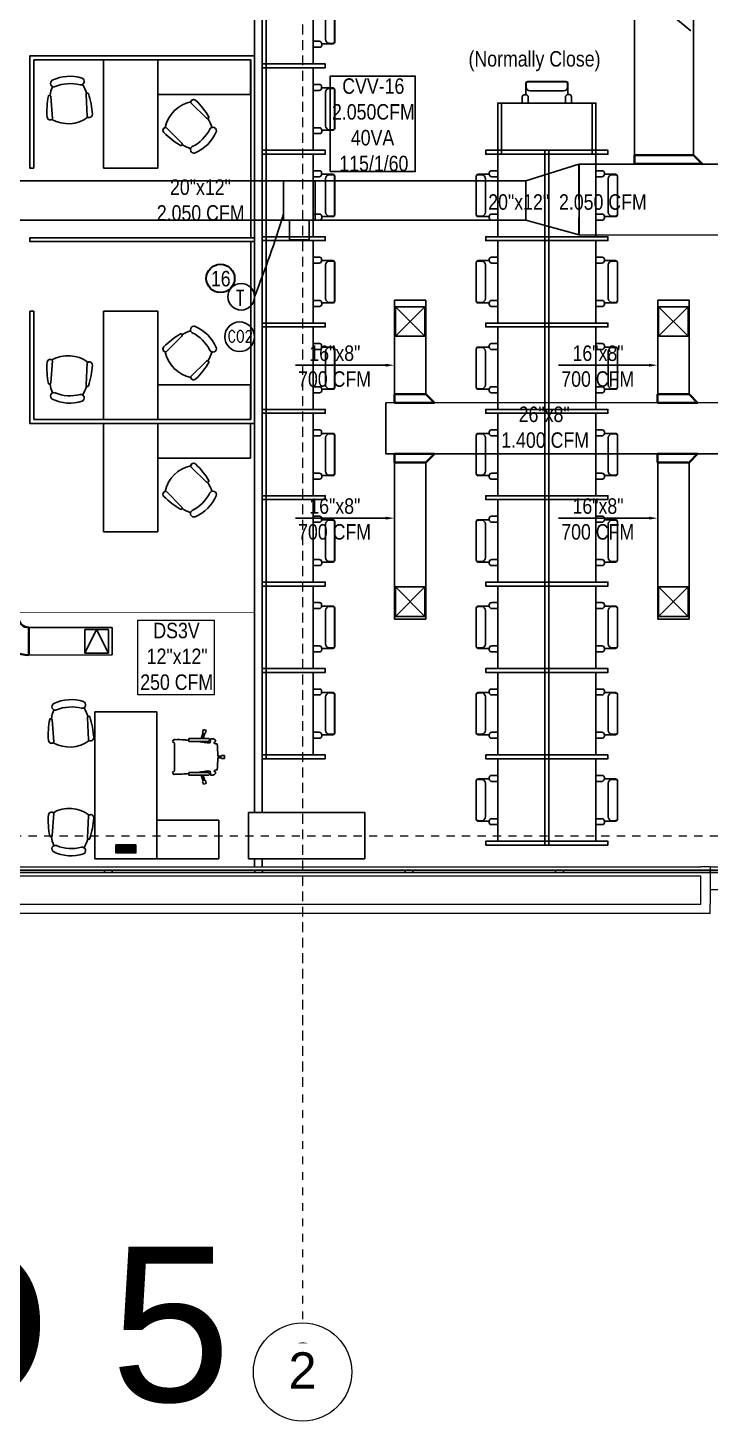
# Model space of a CAD drawing. Header units: inches. Extents: x -3 to 209, y -384 to 20.
# Drawn here: x 134.95 to 143.77, y -209.43 to -191.43 of the extents above; entities that cross this region are included whole.
import ezdxf
from ezdxf import colors
from ezdxf.entities.mleader import LeaderData, LeaderLine
from ezdxf.math import Vec2, Vec3

# ---------------------------------------------------------------- set-up
doc = ezdxf.new("R2010")
doc.units = ezdxf.units.IN
doc.header["$MEASUREMENT"] = 0
for name, pattern in [('Grid Line', [0.022225, 0.0127, -0.003175, 0.003175, -0.003175]), ('Grid Line 1_2_', [0.022225, 0.0127, -0.003175, 0.003175, -0.003175]), ('Hidden', [7.1438, 4.7625, -2.3813]), ('HIDDEN2', [0.1875, 0.125, -0.0625])]:
    doc.linetypes.add(name, pattern=pattern)
for name, color, linetype, lineweight in [('A-GLAZ-CURT', 253, 'Continuous', 9), ('A-GLAZ-CWMG', 253, 'Continuous', 9), ('HVAC -Textos Suministro', 7, 'Continuous', 9), ('HVAC Suministro', 5, 'Continuous', 40), ('S-COLS', 6, 'Continuous', 13), ('S-GRID', 253, 'Continuous', 9), ('S-GRID-IDEN', 253, 'Continuous', 9), ('TUBO HVAC', 1, 'Continuous', 30)]:
    doc.layers.add(name, color=color, linetype=linetype, lineweight=lineweight)
for name, color, linetype in [('A-WALL', 253, 'Continuous'), ('Arquitectura', 251, 'Continuous'), ('BASE PLAN$0$NBS-DARK', 253, 'Continuous'), ('BASE PLAN$0$NBS-HEAVY', 253, 'Continuous'), ('HVAC TEXTO CVV', 2, 'Continuous'), ('HVAC-Accesorios', 1, 'Continuous'), ('HVAC-Equipos', 3, 'Continuous'), ('HVAC-Rejillas', 2, 'HIDDEN2'), ('HVAC-Suministro', 170, 'Continuous'), ('NFF-FURN', 253, 'Continuous'), ('NFF-LIGHT', 253, 'Continuous')]:
    doc.layers.add(name, color=color, linetype=linetype)
doc.styles.add('Arial', font='arial.ttf', dxfattribs={"height": 0.225})
doc.styles.add('Arial Narrow', font='ARIALN.TTF', dxfattribs={"height": 0.00295})
doc.styles.add('Arial_1', font='arial.ttf', dxfattribs={"height": 0.553237})
doc.styles.add('ROMANS', font='romans.shx', dxfattribs={"width": 0.8})
doc.styles.get("Standard").update_dxf_attribs({"font": 'arial.ttf'})

# ---------------------------------------------------------------- blocks, each defined once
blk = doc.blocks.new('ds')
at = {"linetype": 'ByBlock', "lineweight": -2}
for p, q in [((-0.0127, -0.0127), (0.0127, 0.0127)), ((-0.0127, 0.0127), (0.0127, -0.0127)), ((-0.0127, -0.0127), (-0.0127, 0.0127)), ((-0.0127, 0.0127), (0.0127, 0.0127)), ((0.0127, 0.0127), (0.0127, -0.0127)), ((0.0127, -0.0127), (-0.0127, -0.0127))]:
    blk.add_line(p, q, dxfattribs=at)
blk = doc.blocks.new('DS3')
at = {"linetype": 'ByBlock', "lineweight": -2, "ltscale": 25}
for p, q in [((-0.0127, 0.0127), (0, -0.0127)), ((-0.0127, -0.0127), (-0.0127, 0.0127)), ((-0.0127, 0.0127), (0.0127, 0.0127)), ((0, -0.0127), (0.0127, 0.0127)), ((0.0127, 0.0127), (0.0127, -0.0127)), ((0.0127, -0.0127), (-0.0127, -0.0127))]:
    blk.add_line(p, q, dxfattribs=at)
blk = doc.blocks.new('Termostato 1')
at = {"linetype": 'ByBlock', "lineweight": -2}
blk.add_circle((725.333, -473.718), 0.172, dxfattribs=at)
at = {"linetype": 'ByBlock', "lineweight": -2, "insert": (725.414, -473.651, -2.384), "char_height": 0.2, "width": 2.87595, "attachment_point": 1, "rotation": 270, "style": 'ROMANS'}
blk.add_mtext('T', dxfattribs=at)
blk = doc.blocks.new('CO2')
at = {"linetype": 'ByBlock', "lineweight": -2}
blk.add_circle((-74869.314, 50750.37), 0.191, dxfattribs=at)
at = {"linetype": 'ByBlock', "lineweight": -2, "insert": (-74869.469, 50750.451, -2.384), "char_height": 0.15, "width": 2.87595, "attachment_point": 1, "rotation": 0, "style": 'ROMANS'}
blk.add_mtext('CO2', dxfattribs=at)
blk = doc.blocks.new('*U101')
blk.add_lwpolyline([(-0.208, -0.0566), (-0.208, 0), (0, 0), (0.0566, -0.0566), (-0.208, -0.0566)])
blk = doc.blocks.new('nci')
at = {"layer": 'NFF-FURN', "linetype": 'ByBlock', "lineweight": -2}
for p, q in [((717, -265), (635, -265)), ((635, -342), (712, -342)), ((744, -310), (744, -292)), ((744, -310), (886, -310)), ((889, -316), (844, -316)), ((911, -831), (911, -335)), ((915, -824), (915, -342)), ((793, -799), (793, -367)), ((711, -824), (635, -824)), ((743, -874), (743, -856)), ((743, -856), (886, -856)), ((889, -850), (844, -850)), ((635, -901), (716, -901))]:
    blk.add_line(p, q, dxfattribs=at)
for points in [[(-25, -50), (25, -50), (25, 0), (-25, 0)], [(25, -1116), (-25, -1116), (-25, -50), (25, -50)], [(25, -50), (25, -1116), (635, -1116), (635, -50)], [(-25, -1116), (25, -1116), (25, -1166), (-25, -1166)]]:
    blk.add_lwpolyline(points, close=True, dxfattribs=at)
for points in [[(25, 0), (789, 0), (789, -50), (25, -50), (25, 0)], [(25, -1116), (789, -1116), (789, -1166), (25, -1166), (25, -1116)]]:
    blk.add_lwpolyline(points, dxfattribs=at)
for centre, radius, start, end in [((712, -310), 32.3, 270, 0), ((717, -292), 26.9, 0, 90), ((844, -367), 50.8, 90, 180), ((886, -335), 25.4, 0, 90), ((889, -342), 25.4, 0, 90), ((711, -856), 32.3, 0, 90), ((716, -874), 26.9, 270, 0), ((844, -799), 50.8, 180, 270), ((886, -831), 25.4, 270, 0), ((889, -824), 25.4, 270, 0)]:
    blk.add_arc(centre, radius, start, end, dxfattribs=at)
blk = doc.blocks.new('om 2')
at = {"layer": 'NFF-FURN', "linetype": 'ByBlock', "lineweight": -2, "extrusion": (0, 0, -1)}
for points in [[(1900, -1400), (1900, 0)], [(1200, -450), (1200, 0)], [(1200, 0), (1200, -1400)], [(2562, -265), (2562, -265)], [(2525, -346), (2525, -346)], [(2203, -325), (2203, -325)], [(2177, -238), (2177, -238)], [(2613, -468), (2613, -468)], [(2559, -761), (2581, -476)], [(2112, -733), (2126, -448)], [(2095, -436), (2095, -436)], [(0, -450), (1200, -450)], [(707, -525), (707, -525)], [(2044, -705), (2044, -705)], [(773, -557), (773, -557)], [(773, -557), (568, -756)], [(2630, -741), (2630, -741)], [(2559, -761), (2559, -761)], [(2112, -733), (2112, -733)], [(1089, -875), (1089, -875)], [(1089, -875), (889, -1079)], [(538, -740), (538, -740)], [(526, -895), (526, -895)], [(1120, -942), (1120, -942)], [(444, -932), (444, -932)], [(904, -1109), (904, -1109)], [(754, -1123), (754, -1123)], [(717, -1204), (717, -1204)], [(1200, -1400), (1900, -1400)]]:
    blk.add_lwpolyline(points, dxfattribs=at)
for points in [[(2558, -345, -0.084773), (2591, -462)], [(2562, -265), (2568, -269), (2574, -275, -0.415301), (2570, -338), (2564, -342), (2558, -345)], [(2562, -265), (2568, -269), (2574, -275, -0.415301), (2570, -338, -0.275335), (2525, -346)], [(2177, -238, -0.190618), (2562, -265)], [(2177, -238, -0.190618), (2562, -265)], [(2203, -325, -0.163773), (2525, -346)], [(2203, -325, -0.260185), (2161, -310, -0.41472), (2165, -246), (2171, -242), (2177, -238)], [(2170, -318), (2165, -314), (2161, -310, -0.41472), (2165, -246), (2171, -242), (2177, -238)], [(2120, -434, -0.064311), (2170, -318)], [(2613, -468, -0.062864), (2630, -741)], [(2613, -468, -0.062864), (2630, -741)], [(2591, -462, -0.335448), (2612, -466), (2613, -468)], [(2581, -476), (2582, -470), (2587, -465, -0.415881), (2612, -466), (2613, -468)], [(2095, -436), (2097, -434, -0.415432), (2122, -436), (2125, -442), (2126, -448)], [(2095, -436), (2097, -434, -0.379395), (2120, -434)], [(2044, -705, -0.062793), (2095, -436)], [(2044, -705, -0.062793), (2095, -436)], [(773, -557), (774, -553, 0.414852), (735, -514, 0.197378), (707, -525)], [(773, -545, 0.360765), (735, -514, 0.197378), (707, -525)], [(707, -525, 0.062793), (538, -740)], [(707, -525, 0.062793), (538, -740)], [(2112, -733), (2109, -737, -0.414852), (2054, -733, -0.197378), (2044, -705)], [(2103, -741, -0.360765), (2054, -733, -0.197378), (2044, -705)], [(1102, -876, 0.300719), (773, -545)], [(2630, -741, -0.198888), (2616, -768, -0.347278), (2568, -771)], [(2630, -741, -0.198158), (2616, -768, -0.414966), (2562, -765), (2559, -761)], [(2568, -771, -0.300719), (2103, -741)], [(1120, -942, 0.198158), (1132, -914, 0.414966), (1093, -875), (1089, -875)], [(1120, -942, 0.198888), (1132, -914, 0.347278), (1102, -876)], [(526, -895, 0.163773), (754, -1123)], [(538, -740), (538, -743, 0.415432), (556, -761), (562, -759), (568, -756)], [(538, -740), (538, -743, 0.379395), (553, -760)], [(553, -760, 0.064311), (499, -875)], [(526, -895, 0.260185), (487, -873, 0.41472), (442, -918), (442, -925), (444, -932)], [(499, -875), (493, -874), (487, -873, 0.41472), (442, -918), (442, -925), (444, -932)], [(904, -1109, 0.062864), (1120, -942)], [(904, -1109, 0.062864), (1120, -942)], [(889, -1079), (885, -1085), (884, -1092, 0.415881), (901, -1109), (904, -1109)], [(444, -932, 0.190618), (717, -1204)], [(444, -932, 0.190618), (717, -1204)], [(884, -1096, 0.335448), (901, -1109), (904, -1109)], [(775, -1148, 0.084773), (884, -1096)], [(717, -1204), (724, -1206), (732, -1207, 0.415301), (777, -1162, 0.275335), (754, -1123)], [(717, -1204), (724, -1206), (732, -1207, 0.415301), (777, -1162), (777, -1155), (775, -1148)]]:
    blk.add_lwpolyline(points, format="xyb", dxfattribs=at)
at = {"layer": 'NFF-LIGHT', "linetype": 'ByBlock', "lineweight": -2}
for p, q in [((1, 0), (-2800, 0)), ((-2800, 0), (1, 0)), ((-2800, -1400), (-2800, 0)), ((1, 0), (1, -2300)), ((-2800, -1400), (-2850, -1400)), ((1, -2300), (-2850, -2300))]:
    blk.add_line(p, q, dxfattribs=at)
blk.add_lwpolyline([(-2850, -1400), (-2850, 50), (51, 50), (51, -2350), (-2850, -2350), (-2850, -2300)], dxfattribs=at)
at = {"layer": 'NFF-LIGHT', "linetype": 'ByBlock', "lineweight": -2, "extrusion": (0, 0, -1)}
for points in [[(1900, 0), (1200, 0)], [(1200, 0), (0, 0)], [(0, 0), (0, -450)]]:
    blk.add_lwpolyline(points, dxfattribs=at)
blk = doc.blocks.new('Grid - Grid Head - Circle-V29-COMUNICACIONES PISO 4 AVA')
at = {"layer": 'S-GRID-IDEN', "linetype": 'ByBlock', "lineweight": -2}
blk.add_circle((0, 0), 0.00635, dxfattribs=at)
blk = doc.blocks.new('tlws')
at = {"layer": 'NFF-FURN', "linetype": 'ByBlock', "lineweight": -2}
for p, q in [((-318, -610), (-318, -691)), ((-291, -718), (-273, -718)), ((-273, -718), (-273, -861)), ((-241, -686), (-241, -610)), ((241, -610), (241, -687)), ((273, -719), (291, -719)), ((273, -719), (273, -861)), ((318, -692), (318, -610)), ((-267, -864), (-267, -819)), ((-248, -886), (248, -886)), ((-241, -890), (241, -890)), ((-216, -768), (216, -768)), ((267, -864), (267, -819))]:
    blk.add_line(p, q, dxfattribs=at)
for points in [[(-585, 50), (-585, 0), (-635, 0), (-635, 50)], [(-585, 0), (-585, 50), (585, 50), (585, 0)], [(585, 0), (-585, 0), (-585, -610), (585, -610)], [(585, 50), (585, 0), (635, 0), (635, 50)]]:
    blk.add_lwpolyline(points, close=True, dxfattribs=at)
for points in [[(-585, 0), (-585, -610), (-635, -610), (-635, 0), (-585, 0)], [(635, 0), (635, -610), (585, -610), (585, 0), (635, 0)]]:
    blk.add_lwpolyline(points, dxfattribs=at)
for centre, radius, start, end in [((-291, -691), 26.9, 180, 270), ((-273, -686), 32.3, 270, 0), ((273, -687), 32.3, 180, 270), ((291, -692), 26.9, 270, 0), ((-248, -861), 25.4, 180, 270), ((-216, -819), 50.8, 90, 180), ((-241, -864), 25.4, 180, 270), ((216, -819), 50.8, 0, 90), ((241, -864), 25.4, 270, 0), ((248, -861), 25.4, 270, 0)]:
    blk.add_arc(centre, radius, start, end, dxfattribs=at)
blk = doc.blocks.new('08-Prisma_Desk with credenza support_160cm credenza unit - PM77-530586-ELECTRICAL FLOOR PLAN LEVEL 100')
at = {"layer": 'NFF-FURN', "linetype": 'ByBlock', "lineweight": -2}
for p, q in [((-0.852, 0.398), (-0.852, -0.398)), ((1.048, 0.4), (-0.85, 0.4)), ((1.05, 0.4), (1.048, 0.4)), ((1.05, 0.4), (1.05, -1.2)), ((0.866, 0.125), (0.866, -0.125)), ((0.967, 0.13), (0.871, 0.13)), ((0.879, -0.116), (0.879, 0.117)), ((0.88, 0.117), (0.958, 0.117)), ((0.881, 0.101), (0.881, 0.1)), ((0.881, 0.1), (0.958, 0.1)), ((0.881, 0.1), (0.888, 0.1)), ((0.881, -0.1), (0.881, 0.1)), ((0.957, 0.102), (0.882, 0.102)), ((0.888, -0.1), (0.888, 0.1)), ((0.89, 0.117), (0.948, 0.117)), ((0.89, 0.1), (0.898, 0.1)), ((0.89, -0.1), (0.89, 0.1)), ((0.898, 0.1), (0.898, -0.1)), ((0.9, 0.1), (0.908, 0.1)), ((0.9, -0.1), (0.9, 0.1)), ((0.908, -0.1), (0.908, 0.1)), ((0.91, 0.1), (0.918, 0.1)), ((0.91, -0.1), (0.91, 0.1)), ((0.918, -0.1), (0.918, 0.1)), ((0.92, 0.1), (0.928, 0.1)), ((0.92, -0.1), (0.92, 0.1)), ((0.928, -0.1), (0.928, 0.1)), ((0.93, 0.1), (0.938, 0.1)), ((0.93, -0.1), (0.93, 0.1)), ((0.938, -0.1), (0.938, 0.1)), ((0.94, 0.1), (0.948, 0.1)), ((0.94, -0.1), (0.94, 0.1)), ((0.948, -0.1), (0.948, 0.1)), ((0.95, 0.1), (0.958, 0.1)), ((0.95, -0.1), (0.95, 0.1)), ((0.958, 0.1), (0.958, 0.101)), ((0.958, 0.1), (0.958, -0.1)), ((0.959, 0.117), (0.959, -0.116)), ((0.972, -0.125), (0.972, 0.125)), ((0.871, -0.13), (0.967, -0.13)), ((0.958, -0.117), (0.88, -0.117)), ((0.958, -0.1), (0.881, -0.1)), ((0.881, -0.1), (0.881, -0.101)), ((0.888, -0.1), (0.881, -0.1)), ((0.882, -0.102), (0.957, -0.102)), ((0.898, -0.1), (0.89, -0.1)), ((0.948, -0.116), (0.89, -0.116)), ((0.908, -0.1), (0.9, -0.1)), ((0.918, -0.1), (0.91, -0.1)), ((0.928, -0.1), (0.92, -0.1)), ((0.938, -0.1), (0.93, -0.1)), ((0.948, -0.1), (0.94, -0.1)), ((0.958, -0.1), (0.95, -0.1)), ((0.958, -0.101), (0.958, -0.1)), ((-0.85, -0.4), (1.048, -0.4)), ((0.55, -0.4), (0.55, -1.2)), ((0.55, -1.2), (1.05, -1.2))]:
    blk.add_line(p, q, dxfattribs=at)
for centre, radius, start, end in [((-0.85, 0.398), 0.002, 90, 180), ((0.871, 0.125), 0.005, 90, 180), ((0.88, 0.117), 0.001, 90, 180), ((0.882, 0.101), 0.00097, 90, 180), ((0.939, 0.099), 0.0537, 162.5466, 176.8939), ((0.89, 0.115), 0.002, 90, 162.5466), ((0.948, 0.115), 0.002, 17.4534, 90), ((0.899, 0.099), 0.0537, 3.2156, 17.4534), ((0.957, 0.101), 0.000963, 0, 90), ((0.958, 0.117), 0.001, 0, 90), ((0.967, 0.125), 0.005, 0, 90), ((0.871, -0.125), 0.005, 180, 270), ((0.88, -0.116), 0.001, 180, 270), ((0.882, -0.101), 0.00097, 180, 270), ((0.939, -0.099), 0.0537, 183.1061, 197.4534), ((0.89, -0.115), 0.002, 197.4534, 270), ((0.948, -0.115), 0.002, 270, 342.5466), ((0.899, -0.099), 0.0537, 342.5466, 356.7844), ((0.957, -0.101), 0.000963, 270, 0), ((0.958, -0.116), 0.001, 270, 0), ((0.967, -0.125), 0.005, 270, 0), ((-0.85, -0.398), 0.002, 180, 270)]:
    blk.add_arc(centre, radius, start, end, dxfattribs=at)
blk = doc.blocks.new('Knoll_Studio_Maran_Gigi_Swivel_Chair - SILLA OPERATIVA-512289-ELECTRICAL FLOOR PLAN LEVEL 100')
at = {"layer": 'NFF-FURN', "linetype": 'ByBlock', "lineweight": -2}
for p, q in [((0.019, 0.365), (-0.019, 0.365)), ((-0.019, 0.365), (-0.019, 0.327)), ((0.019, 0.327), (0.019, 0.365)), ((-0.235, 0.215), (-0.235, 0.186)), ((-0.229, 0.184), (-0.229, 0.164)), ((-0.229, 0.181), (-0.229, 0.184)), ((-0.211, 0.164), (-0.211, 0.184)), ((-0.211, 0.184), (-0.211, 0.179)), ((-0.179, 0.231), (-0.185, 0.229)), ((-0.168, 0.272), (-0.17, 0.263)), ((-0.17, 0.263), (-0.168, 0.254)), ((-0.019, 0.327), (-0.011, 0.327)), ((-0.011, 0.327), (-0.012, 0.279)), ((0.011, 0.279), (0.011, 0.327)), ((0.011, 0.327), (0.019, 0.327)), ((0.169, 0.263), (0.168, 0.272)), ((0.168, 0.254), (0.169, 0.263)), ((0.185, 0.229), (0.178, 0.231)), ((0.211, 0.184), (0.211, 0.164)), ((0.211, 0.179), (0.211, 0.184)), ((0.229, 0.164), (0.229, 0.184)), ((0.229, 0.184), (0.229, 0.182)), ((0.235, 0.186), (0.235, 0.215)), ((-0.342, 0.131), (-0.353, 0.095)), ((-0.353, 0.095), (-0.317, 0.083)), ((-0.305, 0.119), (-0.342, 0.131)), ((-0.317, 0.083), (-0.314, 0.091)), ((-0.314, 0.091), (-0.238, 0.065)), ((-0.307, 0.111), (-0.305, 0.119)), ((-0.238, 0.09), (-0.307, 0.111)), ((-0.238, 0.163), (-0.238, -0.096)), ((-0.238, 0.065), (-0.238, 0.09)), ((-0.201, -0.096), (-0.201, 0.163)), ((-0.192, 0.076), (-0.201, 0.078)), ((-0.201, 0.078), (-0.201, 0.052)), ((-0.201, 0.052), (-0.196, 0.051)), ((-0.201, 0.02), (-0.201, -0.096)), ((0.201, 0.078), (0.192, 0.076)), ((0.196, 0.051), (0.201, 0.052)), ((0.201, 0.163), (0.201, -0.096)), ((0.201, 0.052), (0.201, 0.078)), ((0.201, -0.096), (0.201, 0.019)), ((0.238, -0.096), (0.238, 0.163)), ((0.307, 0.111), (0.238, 0.09)), ((0.238, 0.065), (0.314, 0.091)), ((0.238, 0.09), (0.238, 0.065)), ((0.342, 0.131), (0.305, 0.119)), ((0.305, 0.119), (0.307, 0.111)), ((0.314, 0.091), (0.317, 0.083)), ((0.317, 0.083), (0.353, 0.095)), ((0.353, 0.095), (0.342, 0.131)), ((-0.223, -0.275), (-0.23, -0.285)), ((-0.23, -0.285), (-0.2, -0.307)), ((-0.2, -0.307), (-0.179, -0.278)), ((0.179, -0.278), (0.2, -0.307)), ((0.2, -0.307), (0.23, -0.285)), ((0.23, -0.285), (0.223, -0.275))]:
    blk.add_line(p, q, dxfattribs=at)
for centre, radius, start, end in [((-0.176, 0.204), 0.0596, 125.8266, 169.9132), ((-0.217, 0.202), 0.0235, 221.6147, 240.9369), ((-0.22, 0.147), 0.0379, 76.9383, 103.0617), ((-0.22, 0.147), 0.0379, 76.9383, 103.0617), ((-0.214, 0.223), 0.0297, 12.0879, 83.942), ((-0.216, 0.206), 0.0275, 279.1465, 322.3952), ((-0.256, 0.149), 0.0736, 354.9618, 33.3944), ((-0.305, 0.304), 0.146, 329.9686, 340.0887), ((0, -1.631), 1.91, 90.3494, 95.037), ((0, -1.631), 1.91, 84.963, 89.6566), ((0.305, 0.304), 0.146, 199.9113, 210.0314), ((0.255, 0.149), 0.0736, 146.6056, 185.0382), ((0.214, 0.223), 0.0297, 96.058, 167.9121), ((0.216, 0.206), 0.0275, 217.6048, 261.0266), ((0.176, 0.204), 0.0596, 10.0868, 54.1734), ((0.22, 0.147), 0.0379, 76.9383, 103.0617), ((0.22, 0.147), 0.0379, 76.9383, 103.0617), ((0.217, 0.202), 0.0235, 299.2917, 318.3853), ((-0.219, -0.012), 0.176, 92.9937, 95.9693), ((-0.219, -0.012), 0.176, 83.9667, 87.4173), ((-11.023, 1.732), 10.957, 351.0091, 351.2256), ((-11.023, 1.732), 10.957, 351.1711, 351.303), ((-11.023, 1.732), 10.957, 351.2256, 351.6577), ((11.023, 1.732), 10.957, 188.3423, 188.7562), ((11.023, 1.732), 10.957, 188.697, 188.8289), ((11.023, 1.732), 10.957, 188.7562, 188.9937), ((0.219, -0.012), 0.176, 92.5827, 96.0333), ((0.219, -0.012), 0.176, 84.0307, 87.0063), ((-0.219, 0.079), 0.176, 263.9667, 271.3506), ((0.477, -0.226), 0.702, 176.2429, 183.9824), ((3.303, -0.465), 3.537, 174.02, 175.3707), ((-0.219, 0.079), 0.176, 271.3506, 275.9693), ((-0.219, 0.079), 0.176, 271.3395, 275.9693), ((0.219, 0.079), 0.176, 264.0307, 269.7778), ((0.219, 0.079), 0.176, 264.0307, 268.6337), ((-3.303, -0.465), 3.537, 5.061, 5.98), ((0.219, 0.079), 0.176, 269.7778, 276.0333), ((-0.478, -0.226), 0.702, 356.0176, 5.9332), ((0, 14.905), 15.185, 269.3238, 270.6762)]:
    blk.add_arc(centre, radius, start, end, dxfattribs=at)
blk = doc.blocks.new('zw$65C2')
at = {"layer": 'NFF-FURN', "linetype": 'ByBlock', "lineweight": -2, "extrusion": (0, 0, -1)}
for points in [[(556, 197, -0.300719), (526, -269)], [(527, 258, -0.198888), (553, 245, -0.347278), (556, 197)], [(527, 258, -0.198158), (553, 245, -0.414966), (550, 190), (546, 187)], [(254, 241, -0.062864), (527, 258)], [(254, 241, -0.062864), (527, 258)], [(262, 209), (255, 211), (250, 215, -0.415881), (251, 240), (254, 241)], [(247, 219, -0.335448), (251, 240), (254, 241)], [(130, 186, -0.084773), (247, 219)], [(50, 190), (54, 196), (60, 202, -0.415301), (123, 198, -0.275335), (131, 153)], [(50, 190), (54, 196), (60, 202, -0.415301), (123, 198), (127, 192), (130, 186)], [(24, -195, -0.190618), (50, 190)], [(24, -195, -0.190618), (50, 190)], [(110, -169, -0.163773), (131, 153)], [(110, -169, -0.260185), (95, -211, -0.41472), (31, -207), (27, -201), (24, -195)], [(526, -269, -0.360765), (518, -318, -0.197378), (490, -327)], [(519, -260), (522, -263, -0.414852), (518, -318, -0.197378), (490, -327)], [(490, -327, -0.062793), (221, -277)], [(490, -327, -0.062793), (221, -277)], [(221, -277), (219, -275, -0.415432), (221, -250), (227, -247), (233, -246)], [(221, -277), (219, -275, -0.379395), (219, -252)], [(219, -252, -0.064311), (103, -202)], [(103, -202), (99, -206), (95, -211, -0.41472), (31, -207), (27, -201), (24, -195)]]:
    blk.add_lwpolyline(points, format="xyb", dxfattribs=at)
for points in [[(546, 187), (262, 209)], [(546, 187), (546, 187)], [(527, 258), (527, 258)], [(254, 241), (254, 241)], [(50, 190), (50, 190)], [(131, 153), (131, 153)], [(110, -169), (110, -169)], [(519, -260), (233, -246)], [(519, -260), (519, -260)], [(490, -327), (490, -327)], [(221, -277), (221, -277)], [(24, -195), (24, -195)]]:
    blk.add_lwpolyline(points, dxfattribs=at)
blk = doc.blocks.new('zw$29BC')
at = {"layer": 'NFF-FURN', "linetype": 'ByBlock', "lineweight": -2, "yscale": 0.001, "zscale": 0.001}
for p, xscale in [((-2.056, 0.343), -0.001), ((-0.04, 0.343), 0.001)]:
    blk.add_blockref('zw$65C2', p, dxfattribs=dict(at, xscale=xscale))
at = {"layer": 'NFF-FURN', "linetype": 'ByBlock', "lineweight": -2}
blk.add_blockref('08-Prisma_Desk with credenza support_160cm credenza unit - PM77-530586-ELECTRICAL FLOOR PLAN LEVEL 100', (-1.048, -0.4), dxfattribs=at)
at = {"layer": 'NFF-FURN', "linetype": 'ByBlock', "lineweight": -2, "rotation": 180}
blk.add_blockref('Knoll_Studio_Maran_Gigi_Swivel_Chair - SILLA OPERATIVA-512289-ELECTRICAL FLOOR PLAN LEVEL 100', (-1.317, -1.308), dxfattribs=at)
blk = doc.blocks.new('*U373')
blk.add_lwpolyline([(-0.3907, -0.0566), (-0.3907, 0), (0, 0), (0.0566, -0.0566), (-0.3907, -0.0566)])

msp = doc.modelspace()

# ---------------------------------------------------------------- linework, layer by layer
at = {"layer": 'A-GLAZ-CURT', "lineweight": 18}
for p, q in [((135.942, -202.315), (134.099, -202.315)), ((134.099, -202.34), (135.942, -202.34)), ((135.942, -202.34), (135.942, -202.315)), ((137.885, -202.315), (136.042, -202.315)), ((136.042, -202.315), (136.042, -202.34)), ((136.042, -202.34), (137.885, -202.34)), ((137.885, -202.34), (137.885, -202.315)), ((139.828, -202.315), (137.985, -202.315)), ((137.985, -202.315), (137.985, -202.34)), ((137.985, -202.34), (139.828, -202.34)), ((139.828, -202.34), (139.828, -202.315)), ((141.771, -202.315), (139.928, -202.315)), ((139.928, -202.315), (139.928, -202.34)), ((139.928, -202.34), (141.771, -202.34)), ((141.771, -202.34), (141.771, -202.315)), ((143.765, -202.315), (141.871, -202.315)), ((141.871, -202.315), (141.871, -202.34)), ((141.871, -202.34), (143.765, -202.34)), ((143.765, -202.34), (143.765, -202.315))]:
    msp.add_line(p, q, dxfattribs=at)
at = {"layer": 'A-GLAZ-CWMG'}
for p, q in [((135.942, -202.312), (134.099, -202.312)), ((135.942, -202.342), (134.099, -202.342)), ((137.885, -202.312), (136.042, -202.312)), ((137.885, -202.342), (136.042, -202.342)), ((139.828, -202.312), (137.985, -202.312)), ((139.828, -202.342), (137.985, -202.342)), ((141.771, -202.312), (139.928, -202.312)), ((141.771, -202.342), (139.928, -202.342)), ((143.765, -202.312), (141.871, -202.312)), ((143.765, -202.342), (141.871, -202.342))]:
    msp.add_line(p, q, dxfattribs=at)
at = {"layer": 'A-GLAZ-CWMG', "lineweight": 25, "extrusion": (0, 0, -1)}
for p, q in [((136.042, -202.312), (135.942, -202.312)), ((135.942, -202.312), (135.942, -202.342)), ((135.942, -202.342), (136.042, -202.342)), ((136.042, -202.342), (136.042, -202.312)), ((137.985, -202.312), (137.885, -202.312)), ((137.885, -202.312), (137.885, -202.342)), ((137.885, -202.342), (137.985, -202.342)), ((137.985, -202.342), (137.985, -202.312)), ((139.928, -202.312), (139.828, -202.312)), ((139.828, -202.312), (139.828, -202.342)), ((139.828, -202.342), (139.928, -202.342)), ((139.928, -202.342), (139.928, -202.312)), ((141.871, -202.312), (141.771, -202.312)), ((141.771, -202.312), (141.771, -202.342)), ((141.771, -202.342), (141.871, -202.342)), ((141.871, -202.342), (141.871, -202.312))]:
    msp.add_line(p, q, dxfattribs=at)
at = {"layer": 'A-GLAZ-CWMG', "lineweight": 25}
for p, q in [((143.865, -202.312), (143.765, -202.312)), ((143.765, -202.312), (143.765, -202.342)), ((143.765, -202.342), (143.865, -202.342))]:
    msp.add_line(p, q, dxfattribs=at)
at = {"layer": 'A-WALL', "lineweight": 9}
for p, q in [((128.221, -202.267), (143.645, -202.267)), ((143.765, -202.267), (143.645, -202.267)), ((143.765, -202.267), (147.31, -202.267)), ((143.765, -202.267), (143.765, -202.312)), ((143.765, -202.342), (143.765, -202.751)), ((143.645, -202.387), (128.21, -202.387)), ((143.645, -202.751), (143.645, -202.387)), ((147.31, -202.567), (143.765, -202.567)), ((126.483, -202.751), (143.645, -202.751)), ((143.765, -202.871), (126.483, -202.871)), ((143.765, -202.871), (143.765, -202.751))]:
    msp.add_line(p, q, dxfattribs=at)
at = {"layer": 'BASE PLAN$0$NBS-DARK', "const_width": 0.01}
msp.add_lwpolyline([(137.88, -198.98), (134.683, -198.98)], dxfattribs=at)
at = {"layer": 'BASE PLAN$0$NBS-HEAVY'}
for p, q in [((137.88, -201.567), (137.88, -189.567)), ((137.98, -201.567), (137.98, -189.567)), ((137.88, -202.267), (137.88, -202.167)), ((137.98, -202.267), (137.98, -202.167))]:
    msp.add_line(p, q, dxfattribs=at)
at = {"layer": 'HVAC -Textos Suministro'}
msp.add_lwpolyline([(137.359, -200.044), (136.372, -200.044), (136.372, -199.083), (137.359, -199.083)], close=True, dxfattribs=at)
at = {"layer": 'HVAC Suministro'}
msp.add_lwpolyline([(134.964, -199.176), (134.964, -199.532, -0.414214), (134.475, -199.043), (134.831, -199.043, 0.414214)], format="xyb", close=True, dxfattribs=at)
at = {"layer": 'HVAC TEXTO CVV', "color": 1}
msp.add_lwpolyline([(138.86, -193.285), (139.958, -193.285), (139.958, -192.052), (138.86, -192.052)], close=True, dxfattribs=at)
at = {"layer": 'HVAC-Accesorios', "color": 1, "linetype": 'Hidden'}
for centre, radius, start, end in [((26.82, -331.701), 182.439, 47.99031, 50.78922), ((123.778, -189.317), 15.167, 338.3875, 342.6644)]:
    msp.add_arc(centre, radius, start, end, dxfattribs=at)
at = {"layer": 'HVAC-Equipos'}
for points in [[(138.256, -193.404), (138.256, -193.912), (138.663, -193.912), (138.663, -193.404)], [(138.333, -193.912), (138.587, -193.912), (138.587, -194.166), (138.333, -194.166)]]:
    msp.add_lwpolyline(points, close=True, dxfattribs=at)
at = {"layer": 'HVAC-Suministro'}
for p, q in [((142.074, -193.187), (142.073, -193.644)), ((142.074, -193.187), (149.402, -193.201)), ((134.342, -193.405), (138.256, -193.404)), ((138.256, -193.404), (138.256, -193.658)), ((138.663, -193.405), (138.663, -193.659)), ((138.663, -193.405), (141.387, -193.405)), ((141.387, -193.405), (141.387, -193.659)), ((138.257, -193.912), (138.256, -193.658)), ((138.663, -193.913), (138.663, -193.659)), ((141.387, -193.913), (141.387, -193.659)), ((142.072, -194.101), (142.073, -193.644)), ((134.342, -193.913), (138.257, -193.912)), ((138.663, -193.913), (141.387, -193.913)), ((142.072, -194.101), (149.4, -194.115)), ((139.689, -194.948), (139.892, -194.948)), ((139.689, -194.948), (139.689, -196.161)), ((140.095, -194.948), (139.892, -194.948)), ((140.095, -194.948), (140.095, -196.161)), ((143.089, -194.948), (143.292, -194.948)), ((143.089, -194.948), (143.089, -196.161)), ((143.495, -194.948), (143.292, -194.948)), ((143.495, -194.948), (143.495, -196.161)), ((139.689, -196.161), (139.892, -196.161)), ((140.095, -196.161), (139.892, -196.161)), ((143.089, -196.161), (143.292, -196.161)), ((143.495, -196.161), (143.292, -196.161)), ((139.578, -196.271), (145.41, -196.27)), ((139.578, -196.271), (139.578, -196.602)), ((139.578, -196.932), (139.578, -196.602)), ((139.578, -196.932), (145.41, -196.931)), ((139.689, -199.068), (139.689, -197.042)), ((139.689, -197.042), (139.892, -197.042)), ((140.095, -197.042), (139.892, -197.042)), ((140.095, -199.068), (140.095, -197.042)), ((143.089, -199.068), (143.089, -197.042)), ((143.089, -197.042), (143.292, -197.042)), ((143.495, -197.042), (143.292, -197.042)), ((143.495, -199.068), (143.495, -197.042)), ((139.689, -199.068), (139.892, -199.068)), ((140.095, -199.068), (139.892, -199.068)), ((143.089, -199.068), (143.292, -199.068)), ((143.495, -199.068), (143.292, -199.068)), ((136.04, -199.176), (134.964, -199.176)), ((134.964, -199.176), (134.964, -199.354)), ((136.04, -199.176), (136.04, -199.354)), ((134.964, -199.532), (134.964, -199.354)), ((136.04, -199.531), (136.04, -199.354)), ((136.04, -199.531), (134.964, -199.532))]:
    msp.add_line(p, q, dxfattribs=at)
for points in [[(142.789, -193.075), (143.553, -193.075), (143.553, -190.526), (142.789, -190.526)], [(142.072, -193.187), (141.387, -193.405), (141.387, -193.913), (142.073, -194.101)]]:
    msp.add_lwpolyline(points, close=True, dxfattribs=at)
at = {"layer": 'NFF-FURN', "extrusion": (0, 0, -1)}
for points in [[(-135.93, -197.94), (-135.93, -196.54)], [(-135.93, -196.54), (-136.63, -196.54)], [(-136.63, -196.99), (-136.63, -196.54)], [(-136.63, -196.54), (-137.83, -196.54)], [(-136.63, -196.54), (-136.63, -197.94)], [(-137.83, -196.54), (-137.83, -196.99)], [(-137.83, -196.99), (-136.63, -196.99)], [(-137.056, -197.098), (-137.262, -197.296)], [(-136.741, -197.416), (-136.941, -197.62)], [(-136.63, -197.94), (-135.93, -197.94)]]:
    msp.add_lwpolyline(points, dxfattribs=at)
for points in [[(-136.728, -197.417, 0.300719), (-137.057, -197.086)], [(-137.056, -197.098), (-137.056, -197.093, 0.414852), (-137.095, -197.054, 0.197378), (-137.122, -197.065)], [(-137.057, -197.086, 0.360765), (-137.095, -197.054, 0.197378), (-137.122, -197.065)], [(-137.122, -197.065, 0.062793), (-137.291, -197.28)], [(-137.122, -197.065, 0.062793), (-137.291, -197.28)], [(-137.291, -197.28), (-137.292, -197.283, 0.415432), (-137.274, -197.301), (-137.267, -197.3), (-137.262, -197.296)], [(-137.291, -197.28), (-137.292, -197.283, 0.379395), (-137.276, -197.301)], [(-137.276, -197.301, 0.064311), (-137.331, -197.415)], [(-136.709, -197.482, 0.198158), (-136.698, -197.454, 0.414966), (-136.737, -197.415), (-136.741, -197.416)], [(-136.709, -197.482, 0.198888), (-136.698, -197.454, 0.347278), (-136.728, -197.417)], [(-136.925, -197.649, 0.062864), (-136.709, -197.482)], [(-136.925, -197.649, 0.062864), (-136.709, -197.482)], [(-137.304, -197.435, 0.163773), (-137.076, -197.664)], [(-137.386, -197.473, 0.190618), (-137.113, -197.745)], [(-137.386, -197.473, 0.190618), (-137.113, -197.745)], [(-137.304, -197.435, 0.260185), (-137.343, -197.414, 0.41472), (-137.388, -197.459), (-137.387, -197.466), (-137.386, -197.473)], [(-137.331, -197.415), (-137.336, -197.414), (-137.343, -197.414, 0.41472), (-137.388, -197.459), (-137.387, -197.466), (-137.386, -197.473)], [(-136.941, -197.62), (-136.945, -197.625), (-136.946, -197.632, 0.415881), (-136.928, -197.65), (-136.925, -197.649)], [(-136.945, -197.637, 0.335448), (-136.928, -197.65), (-136.925, -197.649)], [(-137.055, -197.689, 0.084773), (-136.945, -197.637)], [(-137.113, -197.745), (-137.105, -197.747), (-137.097, -197.748, 0.415301), (-137.052, -197.703, 0.275335), (-137.076, -197.664)], [(-137.113, -197.745), (-137.105, -197.747), (-137.097, -197.748, 0.415301), (-137.052, -197.703), (-137.053, -197.696), (-137.055, -197.689)]]:
    msp.add_lwpolyline(points, format="xyb", dxfattribs=at)
at = {"layer": 'S-COLS', "lineweight": 25}
for p, q in [((139.305, -201.567), (137.805, -201.567)), ((137.805, -201.567), (137.805, -202.167)), ((139.305, -202.167), (139.305, -201.567)), ((137.805, -202.167), (139.305, -202.167))]:
    msp.add_line(p, q, dxfattribs=at)
at = {"layer": 'S-GRID', "linetype": 'Grid Line 1_2_'}
for p, q in [((138.501, -161.012), (138.501, -208.16)), ((138.501, -161.012), (138.501, -208.16)), ((122.761, -201.867), (192.072, -201.867)), ((122.761, -201.867), (192.072, -201.867))]:
    msp.add_line(p, q, dxfattribs=at)
at = {"layer": 'S-GRID', "linetype": 'Grid Line'}
for p, q in [((138.502, -161.012), (138.502, -208.16)), ((138.501, -162.785), (138.501, -205.178)), ((122.761, -201.867), (192.072, -201.867)), ((123.567, -201.867), (190.878, -201.867))]:
    msp.add_line(p, q, dxfattribs=at)
at = {"layer": 'TUBO HVAC'}
msp.add_circle((137.441, -194.665), 0.183, dxfattribs=at)

# ---------------------------------------------------------------- block references
at = {"layer": 'HVAC Suministro', "yscale": 1.953866694221574, "zscale": 1.953866694221574}
for name, p, xscale, rotation in [('*U373', (143.553, -193.075), 1.953866694221574, 359.8737129729127), ('*U101', (140.095, -197.042), -1.953866694221574, 180), ('*U101', (143.495, -197.042), -1.953866694221574, 180)]:
    msp.add_blockref(name, p, dxfattribs=dict(at, xscale=xscale, rotation=rotation))
at = {"layer": 'HVAC Suministro', "xscale": 1.953866694221574, "yscale": 1.953866694221574, "zscale": 1.953866694221574}
for p in [(140.095, -196.161), (143.495, -196.161)]:
    msp.add_blockref('*U101', p, dxfattribs=at)
at = {"layer": 'HVAC-Equipos', "rotation": 90.00000000172517}
msp.add_blockref('Termostato 1', (-336.01, -920.235), dxfattribs=at)
at = {"layer": 'HVAC-Equipos'}
msp.add_blockref('CO2', (75007.002, -50945.789), dxfattribs=at)
at = {"layer": 'HVAC-Rejillas', "xscale": 15, "yscale": 15, "zscale": 12}
for p in [(139.892, -195.222), (143.292, -195.222), (139.892, -198.842), (143.292, -198.842)]:
    msp.add_blockref('ds', p, dxfattribs=at)
at = {"layer": 'HVAC-Rejillas', "xscale": 12, "yscale": 12, "zscale": 9, "rotation": 180}
msp.add_blockref('DS3', (135.84, -199.355), dxfattribs=at)
at = {"layer": 'NFF-FURN', "yscale": 0.0009999999999852297, "zscale": 0.0009999999999852297, "rotation": 180}
for name, p, xscale in [('nci', (138.005, -191.944), -0.0009999999999852297), ('nci', (138.005, -193.06), -0.0009999999999852297), ('tlws', (141.657, -193.01), -0.0009999999999852297), ('nci', (138.005, -194.176), -0.0009999999999852297), ('nci', (141.657, -194.176), 0.0009999999999852297), ('nci', (141.657, -194.176), -0.0009999999999852297), ('om 2', (137.83, -196.49), -0.0009999999999852297), ('nci', (138.005, -195.292), -0.0009999999999852297), ('nci', (141.657, -195.292), 0.0009999999999852297), ('nci', (141.657, -195.292), -0.0009999999999852297), ('nci', (138.005, -196.408), -0.0009999999999852297), ('nci', (141.657, -196.408), 0.0009999999999852297), ('nci', (141.657, -196.408), -0.0009999999999852297), ('nci', (138.005, -197.524), -0.0009999999999852297), ('nci', (141.657, -197.524), 0.0009999999999852297), ('nci', (141.657, -197.524), -0.0009999999999852297), ('nci', (138.005, -198.64), -0.0009999999999852297), ('nci', (141.657, -198.64), 0.0009999999999852297), ('nci', (141.657, -198.64), -0.0009999999999852297), ('nci', (138.005, -199.756), -0.0009999999999852297), ('nci', (141.657, -199.756), 0.0009999999999852297), ('nci', (141.657, -199.756), -0.0009999999999852297), ('nci', (138.005, -200.872), -0.0009999999999852297), ('nci', (141.657, -200.872), 0.0009999999999852297), ('nci', (141.657, -200.872), -0.0009999999999852297), ('nci', (141.657, -201.988), 0.0009999999999852297), ('nci', (141.657, -201.988), -0.0009999999999852297)]:
    msp.add_blockref(name, p, dxfattribs=dict(at, xscale=xscale))
at = {"layer": 'NFF-FURN', "xscale": 0.0009999999999852297, "yscale": 0.0009999999999852297, "zscale": 0.0009999999999852297}
msp.add_blockref('om 2', (137.83, -191.84), dxfattribs=at)
at = {"layer": 'NFF-FURN', "xscale": -1, "rotation": 90}
msp.add_blockref('zw$29BC', (135.819, -202.165), dxfattribs=at)

# ---------------------------------------------------------------- texts
at = {"layer": 'Arquitectura', "color": 1, "insert": (128.569, -207.178), "char_height": 2, "attachment_point": 1}
msp.add_mtext_dynamic_manual_height_columns('PISO 5', width=20.42695, gutter_width=1, heights=[0], dxfattribs=at)
at = {"layer": 'HVAC -Textos Suministro', "extrusion": (-1.07008e-17, 6.99232e-06, 1), "style": 'Arial Narrow'}
msp.add_text('(Normally Close)', height=0.2, dxfattribs=at).set_placement((140.645, -191.928, -0.001))
at = {"layer": 'HVAC -Textos Suministro', "char_height": 0.2, "attachment_point": 1, "style": 'Arial Narrow'}
for s, insert, width in [('\\pi0.20938;20"x12" \\P\\pi0.039392;2.050 CFM', (136.579, -193.386), 1.18847), ('20"x12"  2.050 CFM', (140.9, -193.578), 2.1695), ('\\pi0.70163;16"x8" \\P\\pi0.55647;700 CFM', (137.887, -195.532), 2.02741), ('\\pi0.70163;16"x8" \\P\\pi0.55647;700 CFM', (141.287, -195.532), 2.02741), ('\\pi0.27309;26"x8" \\P\\pi0.048465;1.400 CFM', (141.02, -196.321), 1.18847), ('\\pi0.70163;16"x8" \\P\\pi0.55647;700 CFM', (137.887, -197.507), 2.02741), ('\\pi0.70163;16"x8" \\P\\pi0.55647;700 CFM', (141.287, -197.507), 2.02741), ('\\pi0.52763;DS3V\\P\\pi0.44162;12"x12"\\P\\pi0.35812;250 CFM', (136.046, -199.115), 1.6348)]:
    msp.add_mtext(s, dxfattribs=dict(at, insert=insert, width=width))
at = {"layer": 'HVAC TEXTO CVV', "color": 1, "char_height": 0.2, "width": 1.6348, "attachment_point": 1, "style": 'Arial Narrow'}
for s, insert in [('\\pi0.42729;CVV-16\\P\\pi0.29441;2.050CFM\\P\\pi0.53821;40VA\\P\\pi0.38937;115/1/60', (138.587, -192.08)), ('\\pi0.70772;16', (136.609, -194.568))]:
    msp.add_mtext(s, dxfattribs=dict(at, insert=insert))
at = {"layer": 'S-GRID-IDEN', "insert": (138.502, -208.42), "char_height": 0.443, "width": 0.41036, "attachment_point": 2, "line_spacing_factor": 0.938532, "style": 'Arial_1', "bg_fill": 3, "box_fill_scale": 1.25, "bg_fill_color": 0, "bg_fill_transparency": 0}
msp.add_mtext('2', dxfattribs=at)

# ---------------------------------------------------------------- leaders
at = {"layer": 'HVAC -Textos Suministro'}
ml = msp.add_multileader_mtext('Standard', dxfattribs=at)
ml.set_content('', color=256)
ml.set_leader_properties()
ml.build(insert=Vec2(0, 0))
ml.multileader.update_dxf_attribs({"dogleg_length": 0.36, "arrow_head_size": 0.113})
ctx = ml.context
ctx.base_point, ctx.char_height, ctx.arrow_head_size, ctx.landing_gap_size, ctx.plane_origin, ctx.plane_x_axis, ctx.plane_y_axis = Vec3(138.409, -195.787), 0.113, 0.113, 0.0564, Vec3(134.112, -195.289), Vec3(-1, 0), Vec3(0, -1)
notes = []
notes.append((ctx, [(1, (1, 1, 0), (138.622, -195.787), (-1, 0), 0.214, [(0, [(139.689, -195.787)], 0, [])])]))
ctx.mtext.insert, ctx.mtext.text_direction, ctx.mtext.rotation, ctx.mtext.flow_direction = Vec3(138.352, -195.844), Vec3(-1, 0), 3.141593, 5
ml = msp.add_multileader_mtext('Standard', dxfattribs=at)
ml.set_content('', color=256)
ml.set_leader_properties()
ml.build(insert=Vec2(0, 0))
ml.multileader.update_dxf_attribs({"dogleg_length": 0.36, "arrow_head_size": 0.113})
ctx = ml.context
ctx.base_point, ctx.char_height, ctx.arrow_head_size, ctx.landing_gap_size, ctx.plane_origin, ctx.plane_x_axis, ctx.plane_y_axis = Vec3(141.809, -195.787), 0.113, 0.113, 0.0564, Vec3(137.512, -195.289), Vec3(-1, 0), Vec3(0, -1)
notes.append((ctx, [(1, (1, 1, 0), (142.023, -195.787), (-1, 0), 0.214, [(0, [(143.089, -195.787)], 0, [])])]))
ctx.mtext.insert, ctx.mtext.text_direction, ctx.mtext.rotation, ctx.mtext.flow_direction = Vec3(141.752, -195.844), Vec3(-1, 0), 3.141593, 5
ml = msp.add_multileader_mtext('Standard', dxfattribs=at)
ml.set_content('', color=256)
ml.set_leader_properties()
ml.build(insert=Vec2(0, 0))
ml.multileader.update_dxf_attribs({"dogleg_length": 0.36, "arrow_head_size": 0.113})
ctx = ml.context
ctx.base_point, ctx.char_height, ctx.arrow_head_size, ctx.landing_gap_size, ctx.plane_origin, ctx.plane_x_axis, ctx.plane_y_axis = Vec3(138.409, -197.763), 0.113, 0.113, 0.0564, Vec3(134.112, -197.264), Vec3(-1, 0), Vec3(0, -1)
notes.append((ctx, [(1, (1, 1, 0), (138.622, -197.763), (-1, 0), 0.214, [(0, [(139.689, -197.763)], 0, [])])]))
ctx.mtext.insert, ctx.mtext.text_direction, ctx.mtext.rotation, ctx.mtext.flow_direction = Vec3(138.352, -197.819), Vec3(-1, 0), 3.141593, 5
ml = msp.add_multileader_mtext('Standard', dxfattribs=at)
ml.set_content('', color=256)
ml.set_leader_properties()
ml.build(insert=Vec2(0, 0))
ml.multileader.update_dxf_attribs({"dogleg_length": 0.36, "arrow_head_size": 0.113})
ctx = ml.context
ctx.base_point, ctx.char_height, ctx.arrow_head_size, ctx.landing_gap_size, ctx.plane_origin, ctx.plane_x_axis, ctx.plane_y_axis = Vec3(141.809, -197.763), 0.113, 0.113, 0.0564, Vec3(137.512, -197.264), Vec3(-1, 0), Vec3(0, -1)
notes.append((ctx, [(1, (1, 1, 0), (142.023, -197.763), (-1, 0), 0.214, [(0, [(143.089, -197.763)], 0, [])])]))
ctx.mtext.insert, ctx.mtext.text_direction, ctx.mtext.rotation, ctx.mtext.flow_direction = Vec3(141.752, -197.819), Vec3(-1, 0), 3.141593, 5
for ctx, leaders in notes:
    for number, flags, end, landing, length, lines in leaders:
        leader = LeaderData()
        leader.index, (leader.has_last_leader_line, leader.has_dogleg_vector, leader.attachment_direction) = number, flags
        leader.last_leader_point, leader.dogleg_vector, leader.dogleg_length = Vec3(end), Vec3(landing), length
        for number, points, colour, breaks in lines:
            line = LeaderLine()
            line.index, line.vertices, line.color, line.breaks = number, Vec3.list(points), colors.encode_raw_color(colour), breaks
            leader.lines.append(line)
        ctx.leaders.append(leader)

# ---------------------------------------------------------------- next in the draw order: texts
at = {"layer": 'S-GRID-IDEN', "insert": (138.501, -208.541), "char_height": 0.468, "width": 0.43434, "attachment_point": 2, "line_spacing_factor": 0.938532, "style": 'Arial', "bg_fill": 3, "box_fill_scale": 1.25, "bg_fill_color": 0, "bg_fill_transparency": 0}
msp.add_mtext('2', dxfattribs=at)

# ---------------------------------------------------------------- next in the draw order: linework, layer by layer
at = {"layer": 'S-GRID-IDEN'}
msp.add_circle((138.501, -208.795), 0.635, dxfattribs=at)

# ---------------------------------------------------------------- next in the draw order: block references
at = {"lineweight": 5, "xscale": 99.99999999999993, "yscale": 99.99999999999993, "zscale": 99.99999999999993, "rotation": 180}
msp.add_blockref('Grid - Grid Head - Circle-V29-COMUNICACIONES PISO 4 AVA', (138.501, -208.795), dxfattribs=at)

doc.saveas('drawing.dxf')
